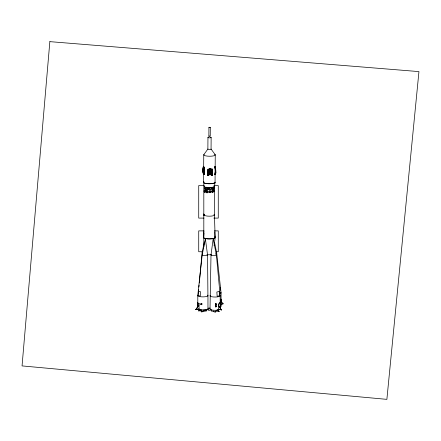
<?xml version="1.0" encoding="UTF-8"?>
<svg xmlns="http://www.w3.org/2000/svg" width="441" height="441" viewBox="0 0 441 441"><rect width="100%" height="100%" fill="white"/><g stroke="black" fill="none" stroke-linecap="round" stroke-linejoin="round"><path stroke-width="0.66" d="M215.302 168.071L215.158 166.577L215.291 167.635M220.974 299.081L221.393 300.492L221.029 300.674L221.029 299.263M204.172 190.683L204.31 191.686L204.326 190.683M203.566 182.205L203.626 173.274M203.67 167.095L203.759 154.73L207.871 149.052L207.954 137.421M208.869 136.164L208.929 127.41L209.839 127.273L210.302 127.443L210.241 136.197L208.88 136.208L209.249 136.032M211.057 149.124L211.14 137.498M215.247 154.989L215.054 182.464L214.436 186.764M204.431 190.733L204.31 191.681L204.37 190.683M211.956 175.479L212.264 175.617L212.419 169.14L208.058 169.179L207.898 175.65L208.058 174.079M212.066 175.623L212.419 169.14M215.258 167.569L215.136 167.845L215.169 166.588M212.264 175.496L210.01 174.217L208.191 175.601C206.239 175.959 213.185 172.166 207.954 175.606M207.843 175.584L208.058 169.179M212.264 169.289L208.202 169.327L207.981 175.501M209.299 173.908L208.257 173.07L208.207 173.881L212.182 169.774L211.9 169.504M209.337 173.864L208.339 172.635M208.262 172.166L210.197 173.864L212.077 172.029L209.602 169.542L212.127 172.001M208.339 171.797L210.71 169.471M208.422 170.628L209.31 169.531L212.082 172.321L210.484 173.859L208.279 171.444L210.737 173.886M209.541 168.853L209.536 169.201L209.519 168.826C210.307 168.264 211.222 169.449 210.897 168.809L209.508 169.168L210.032 168.341L210.611 168.815M209.767 168.853L209.762 168.561L210.622 168.55L210.594 169.157M204.15 191.581L204.69 190.843M212.264 175.617L212.165 174.928M203.808 173.324L203.77 172.9L204.144 172.872L204.172 173.528C205.633 174.575 202.981 174.454 204.392 174.349M208.08 173.412L208.202 169.327M215.081 174.316L215.445 174.349L215.566 172.448L215.158 172.475L215.103 174.377L215.12 173.065M203.51 167.839L203.433 169.873L203.51 166.985L203.207 166.979C203.869 168.456 201.625 173.059 203.61 173.456L203.196 168.517M204.172 173.528L204.343 167.993L203.18 168.247L204.023 168.258L202.992 171.676L203.985 168.765L203.147 168.815L203.99 168.82M203.974 232.958L203.676 236.718L203.692 232.076L204.023 231.762M203.455 173.33L203.803 173.451M213.918 190.292A5.094 1.229 0 0 1 214.343 190.595L214.083 191.763L214.012 191.311L214.365 191.4M214.265 190.391L214.53 190.584C214.651 192.656 213.868 189.878 214.343 190.595L214.431 215.043L215.153 237.583M215.566 169.168L215.555 169.581M210.897 168.809L210.875 169.151L210.114 169.179M203.103 170.05L203.907 170.243M214.094 189.735L214.243 187.061L213.995 191.19L213.709 189.437M202.959 171.984L203.775 172.018M204.139 172.944L202.981 171.902L203.257 167.161L203.533 167.161M204.056 174.344L203.323 172.425L203.229 173.401L203.295 172.392L203.753 172.332L203.18 169.03M203.593 167.321L203.786 166.599L203.957 167.58L203.593 167.321L204.056 167.652L203.753 166.974M203.417 173.28L203.764 173.401M203.759 167.321L203.753 166.599L203.863 167.652M203.207 166.979L204.067 168.027L203.902 174.443M200.991 304.516L201.057 303.314L201.824 303.358L201.824 304.737L200.991 304.516L201.824 304.737M201.746 304.56L201.813 303.364M204.365 190.733L204.282 191.653L204.53 190.44M215.643 171.494L215.098 167.398M215.12 167.569L215.021 167.012L215.34 168.936M214.332 191.135C213.835 191.945 214.348 191.802 214.006 191.284C213.477 190.644 214.822 192.419 214.067 191.284L214.365 191.129M215.423 174.294L215.566 172.448M215.561 169.956L215.715 172.227L215.406 171.781M215.506 168.153L215.632 170.496L215.368 170.391M215.533 168.379L215.406 171.246M215.291 167.861L215.699 172.514M215.125 172.409L215.71 172.37L215.379 170.81M215.307 168.462L215.715 172.255M214.26 191.212L214.216 191.686L214.26 191.118M212.738 192.447L212.512 192.678L213.009 191.752L212.678 192.711L212.226 191.841L212.887 191.714L212.843 192.48M198.533 291.126L198.659 289.776M198.913 287.074L199.1 285.051M199.288 283.028L202.116 252.676L204.337 241.933M214.894 174.3L215.373 172.977M197.761 295.547L202.165 254.942L205.357 239.237M215.693 171.753L215.688 172.376M214.166 190.484L214.238 190.992L214.1 190.484M207.016 192.871L207.43 191.973L206.967 192.871L206.68 191.885L207.055 192.827M214.111 245.742L215.191 237.567M213.119 239.231L211.002 254.953L210.015 308.992A5.099 1.235 0 0 0 214.128 310.277A5.099 1.235 0 0 0 219.938 309.455M208.632 308.038L210.098 308.099M214.899 174.421C216.647 174.603 215.737 168.605 215.065 166.907M215.583 174.256L215.77 172.977M206.338 309.863L206.62 309.99L206.173 310.089M215.362 303.524L215.362 304.935L215.362 303.524L216.101 303.507L216.118 304.825L215.362 304.946M215.379 306.875L215.379 305.497L216.084 305.486L216.112 306.727L215.379 306.875L215.379 305.497M213.422 187.684L212.612 192.397L212.672 191.681M205.688 189.139L205.109 191.648L204.652 187.938M205.55 189.112L205.975 187.337M210.054 191.978L209.817 192.519L209.695 191.94M205.054 191.973L204.657 191.377L205.026 191.554L204.839 192.006L205.126 191.543L204.299 190.744M203.858 171.086L203.014 171.097L203.847 170.888M197.441 303.419L197.811 302.19L197.866 303.783L197.441 303.419L197.811 303.612M197.496 303.601L197.866 302.372M203.61 172.437L203.819 171.654L202.998 171.439L203.814 171.455M197.469 305.332L197.827 304.174L197.502 305.503L197.86 305.718L197.502 305.503M203.797 171.736L203.009 171.709L203.742 172.607L203.202 168.032L203.918 168.087L203.036 170.777L203.874 170.81M207.463 189.878L208.014 188.175M203.251 167.442L203.996 168.208M203.929 169.465L203.114 169.432L203.621 167.751M203.141 169.432L203.963 169.316M203.433 172.183L203.869 170.761L203.058 170.711L203.064 170.314L203.88 170.325M203.202 168.032L203.257 167.354L203.665 172.508M204.007 168.534L203.163 168.534L203.4 167.514M203.51 167.608L203.202 168.49L203.996 168.335M203.163 169.002L203.566 167.679L203.251 167.613L203.577 167.696L203.885 170.48L203.323 172.1L203.792 172.15M203.929 169.873L203.108 169.873L203.676 167.812L203.207 167.784L203.847 168.004L203.069 170.276L203.279 172.007L203.924 169.945L203.086 169.939M203.086 170L203.736 167.911M203.02 171.13L203.963 168.142L204.001 168.495L203.185 168.308M203.863 168.015L203.968 169.057L203.092 171.781L203.808 171.863M203.951 169.338L203.158 171.885L203.036 170.843M203.213 171.951L203.935 169.625M203.494 172.299L203.852 171.047L203.439 167.558M203.555 172.365L203.836 171.323L203.025 171.284M203.72 172.58L204.211 173.76M203.963 168.903L203.185 168.644M214.188 191.681L214.144 191.146M219.089 311.197L218.416 311.368M212.959 190.325L213.064 189.961L213.031 190.303M209.778 168.589L210.638 168.583M195.699 309.593L198.941 304.996L199.123 308.954L195.699 309.593L199.123 308.954M195.876 309.643L199.123 305.045M212.341 191.681L214.431 190.92M203.841 237.037L203.544 237.396A5.816 1.406 0 0 0 209.723 238.895A5.816 1.406 0 0 0 215.054 237.219M210.302 127.443L208.929 127.41M208.218 173.335L211.867 169.46M210.004 171.626L212.187 169.498L212.055 173.886L208.262 173.903L212.182 170.066M208.384 171.257L210.456 169.509L212.11 171.163L209.37 173.903M215.787 311.936L215.087 312.074M206.873 191.912L207.011 192.441C206.575 191.091 207.998 192.348 206.956 192.276M208.395 170.094L208.317 169.537L212.154 169.465L208.361 173.175M219.899 302.713L220.109 302.532L220.379 303.678L219.899 302.713L219.899 304.092L220.379 303.678M219.899 304.092L220.076 302.526M208.764 173.881L212.16 170.634L211.03 169.504L208.279 172.222L209.91 173.87L212.088 171.742L209.888 169.537L208.417 170.921L209.569 169.504M208.317 170.81L211.63 173.853L212.027 173.462L208.35 169.686L212.038 173.175L211.349 173.842L208.284 170.86L208.4 171.196L210.175 169.526L212.104 171.466L209.624 173.864L208.273 172.492L211.316 169.498L212.176 170.281M208.593 171.086L209.293 170.397M209.773 169.928L210.181 169.531M210.462 169.515L208.428 171.505L210.776 173.848M208.273 171.94L210.748 169.515L212.127 170.888M208.262 172.161L210.996 169.471M208.659 172.034L209.062 171.637M209.844 170.876L211.283 169.471M208.411 172.64L211.614 169.493L212.182 169.994L208.35 173.743M208.213 173.6L209.817 171.808M208.361 173.462L212.149 169.746L211.939 169.46M208.621 173.732L212.132 170.309L208.488 173.886L208.24 173.633M212.154 170.91L209.051 173.875L208.251 173.065M210.991 172.326L212 171.356M209.662 173.897L212.138 171.499M209.944 173.908L212.127 171.786M210.236 173.897L212.115 172.067M210.478 173.853L210.886 173.451M210.809 173.892L212.066 172.596L209.023 169.542L208.389 170.375M211.063 173.848L212.044 172.883L208.742 169.559L208.345 169.972L212.066 173.715M211.382 173.881L212.066 173.208M211.669 173.886L212.066 173.495M211.917 173.853L208.328 170.237L212.022 173.743M198.968 310.745L198.384 310.888L199.36 310.822M218.532 304.439C218.24 303.232 218.708 305.023 218.361 303.855C218.312 305.453 219.028 303.039 218.504 304.488M209.993 192.585L210.225 192.044L209.409 192.061L209.651 192.59M204.922 191.377L204.883 192.017M207.783 175.501L209.944 174.129L211.895 175.557M203.318 172.012L203.34 172.525M212.556 192.673L212.226 191.841L212.76 191.741L212.59 192.491L211.178 188.103L209.8 191.967L208.499 188.175L207.11 191.852L205.98 187.883M204.916 192.006L204.657 191.377M221.013 302.609C221.591 303.59 220.423 298.899 221.371 302.388M202.044 309.874L201.576 309.874L202.072 309.825M210.065 192.513L209.646 192.563M212.7 191.774L212.738 191.758A5.094 1.229 0 0 1 204.778 191.377L204.839 192.006M219.304 311.368L218.984 311.423M218.405 305.299L221.514 309.929L218.405 309.207L218.405 305.299L221.321 309.973M218.405 309.207L221.514 309.929M221.018 304.169L223.14 303.805L220.825 301.506M220.544 304.356L223.14 303.805M217.865 309.797L216.851 310.001L216.851 310.458L218.372 310.161L218.372 309.698M212.226 191.841L213.009 191.752M198.974 309.323L198.974 309.786L201.024 310.001M201.438 311.737L202.066 311.715M209.927 192.055L209.657 192.05M205.997 189.911L207.099 189.729M205.33 309.775L203.963 309.913L203.963 310.558L206.013 310.343L206.013 309.703M202.072 311.936L201.443 311.919M214.949 166.946L215.225 166.952M214.938 167.293L215.263 167.266M215.103 167.751L215.368 169.901M215.214 167.949L215.533 167.96M215.219 168.093L215.555 168.892M215.307 168.153L215.065 167.089M215.583 169.405L215.693 172.464M215.412 171.599L215.688 171.643L215.401 171.698M215.368 173.004L215.721 172.8L215.5 168.071M215.748 172.855L215.34 172.883L215.23 167.982M203.951 167.233L203.957 167.58M214.877 174.377L215.247 174.278M218.99 311.429L218.593 311.418M215.379 304.841L216.118 304.825M204.233 174.41L204.53 174.404M203.814 215.561L204.591 215.478L203.957 215.478L203.814 214.05L203.963 215.555L203.814 214.05M215.406 306.743L216.112 306.727M210.004 308.353L208.064 308.32M208.108 169.245L212.468 169.206M208.251 169.383L212.314 169.35M207.909 174.096L212.187 174.118M207.909 174.223L212.27 174.206M211.834 175.485C213.935 176.091 206.515 172.117 212.132 175.551M203.94 185.589L198.726 185.589L198.726 218.091L203.94 218.091M214.365 185.589L218.273 185.589L218.273 218.091L213.824 218.091M203.94 230.88L198.726 230.88L198.726 251.739L202.634 251.739M214.365 230.88L218.273 230.88L218.273 251.739L216.322 251.739M215.131 166.748L215.18 167.834L215.087 167.238M203.885 167.304L204.051 167.652L203.797 167.464M203.731 172.563L203.45 167.541M203.224 167.905L203.748 167.883L203.946 169.598L203.103 169.631L203.924 169.498M204.067 168.027L204.37 168.032L203.51 166.985M203.979 168.611L203.174 168.754M203.147 168.953L203.929 169.002M203.979 169.03L203.202 169.195M203.946 169.184L203.174 169.272M203.94 169.212L203.163 169.311M203.097 169.719L203.913 169.741M203.902 169.768L203.097 169.768L203.389 172.15M203.891 170.066L203.114 170.154M203.092 170.154L203.913 170.154L203.665 167.812M203.075 170.424L203.896 170.452M203.053 170.485L203.891 170.529M203.863 170.606L203.086 170.711M203.042 171.003L203.863 171.02M203.83 171.163L203.003 171.362L203.841 171.373M203.009 171.56L203.825 171.582L203.224 167.503M202.981 171.902L203.803 171.94M203.742 172.128L203.367 171.918M203.229 173.401L203.61 173.456M204.139 190.887L204.348 191.581M198.963 310.751L199.315 310.795M218.725 311.423L218.394 311.374M206.592 191.929L207.43 191.973M215.098 312.068L214.795 312.007M216.129 310.271L216.851 310.458M217.694 309.957L218.372 310.161M205.302 191.388L204.999 192.392L204.839 191.4M215.142 166.593L215.136 166.952M214.767 231.828L214.888 236.784L215.054 236.128M205.699 310.062L206.013 310.343M220.643 301.457L222.964 303.755M211.074 169.471L212.171 170.568M210.781 169.471L212.16 170.849M211.482 170.458L212.154 171.13M209.927 169.504L212.132 171.714M211.03 171.169L211.697 171.852M208.78 169.52L212.088 172.855M208.494 169.526L212.077 173.142M208.444 170.138L208.962 170.667M209.128 170.832L209.514 171.224M208.417 170.7L211.597 173.881M208.433 171.218L211.024 173.892M208.378 171.83L210.451 173.897M209.53 173.192L210.192 173.859M208.361 173.247L209.012 173.914M208.251 173.352L208.736 173.919M203.257 167.161L204.018 168.208M215.147 154.631L211.03 149.025A1.599 0.386 0.4 0 1 209.359 149.471A1.599 0.386 0.4 0 1 207.954 148.953M203.963 310.558L203.753 309.632M203.351 172.459L203.913 173.919M209.42 187.772L210.087 189.641M206.658 187.397L207.259 189.255M211.989 187.833L212.446 189.652M212.347 191.879L212.512 192.541M214.58 242.633L216.641 252.671M213.201 239.231L216.41 255.03L220.169 295.883L220.191 307.812M207.931 308.871L207.959 309.031A5.099 1.235 0 0 1 202.447 310.155A5.099 1.235 0 0 1 197.8 308.821M204.883 187.883L205.076 189.09M205.44 239.237L207.562 255.052L207.92 295.757M215.368 170.518L215.577 172.255M216.674 252.842L221.073 292.907L221.035 306.164M220.252 287.571L220.539 290.294M214.094 191.763L214.045 191.284L214.122 191.587M216.101 303.507L216.101 304.918M216.084 305.486L216.084 306.864M213.185 187.386L213.185 188.588M213.185 189.183L213.185 190.529M212.165 187.386L212.165 189.183M209.089 187.618L209.089 189.641M207.909 187.618L207.909 188.969M207.959 295.762L207.959 309.031M203.814 183.213L203.814 246.618M201.068 303.309L201.068 304.687M200.186 309.698L200.186 310.161M197.8 295.553L197.8 302.184M197.8 303.513L197.8 306.831M202.744 253.156A2.707 0.656 0 0 1 202.595 252.357M219.646 295.255A5.099 1.235 0 0 1 215.44 297.036A5.099 1.235 0 0 1 210.247 295.415M216.36 254.859A2.707 0.656 0 0 1 213.19 255.637A2.707 0.656 0 0 1 211.448 254.628M215.737 254.556A2.707 0.656 0 0 1 216.129 254.7M213.466 311.032A1.174 0.281 0 0 1 211.647 311.131A1.174 0.281 0 0 1 211.735 310.679M215.412 311.318A1.174 0.281 0 0 1 215.379 311.666M214.888 311.748A1.174 0.281 0 0 1 213.438 311.622A1.174 0.281 0 0 1 213.775 311.258M217.667 310.789A1.174 0.281 0 0 1 217.446 311.258A1.174 0.281 0 0 1 215.743 311.026M220.572 292.273A5.099 1.235 0 0 1 220.142 293.502M220.572 305.536A5.099 1.235 0 0 1 220.142 306.765M216.426 252.506A2.707 0.656 0 0 1 215.721 253.288M214.668 154.284A5.755 1.384 0.4 0 1 209.872 156.246A5.755 1.384 0.4 0 1 204.056 154.378M203.858 181.852A5.755 1.384 0.4 0 0 208.929 183.715A5.755 1.384 0.4 0 0 214.954 182.105A5.761 1.395 0 0 1 208.924 183.765A5.761 1.395 0 0 1 203.852 181.924M210.434 137.145A1.599 0.386 0.4 0 1 210.787 137.708A1.599 0.386 0.4 0 1 208.439 137.73A1.599 0.386 0.4 0 1 208.494 137.162M213.918 214.414A5.094 1.229 0 0 1 209.679 216.189A5.094 1.229 0 0 1 204.53 214.563M215.092 237.192A5.931 1.433 0 0 1 208.88 238.901A5.931 1.433 0 0 1 203.659 237.01M213.918 185.733A5.094 1.229 0 0 1 212.176 187.304A5.094 1.229 0 0 1 205.517 187.089M204.354 186.515A5.094 1.229 0 0 1 204.53 185.881M213.891 190.981A4.581 1.108 0 0 1 212.986 191.51M212.143 191.714A4.581 1.108 0 0 1 205.12 191.262M205.71 190.165A4.581 1.108 0 0 1 206.553 189.961M212.975 190.159A4.581 1.108 0 0 1 213.576 190.413M210.936 254.678A3.754 0.91 0 0 1 207.187 254.617M208.339 309.665A1.174 0.281 0 0 1 206.697 309.714M210.114 309.786A1.174 0.281 0 0 1 210.269 310.188A1.174 0.281 0 0 1 208.621 310.227A1.174 0.281 0 0 1 208.461 309.825M211.553 309.803A1.174 0.281 0 0 1 210.407 309.654A1.174 0.281 0 0 1 210.539 309.339M213.918 186.13A5.143 1.246 0 0 1 209.635 187.921A5.143 1.246 0 0 1 204.437 186.278M207.457 295.128A5.099 1.235 0 0 1 203.075 296.887A5.099 1.235 0 0 1 198.048 295.233M207.529 254.881A2.707 0.656 0 0 1 204.282 255.637A2.707 0.656 0 0 1 202.64 254.622M206.934 254.573A2.707 0.656 0 0 1 207.32 254.716M201.84 310.894A1.174 0.281 0 0 1 200.186 310.927A1.174 0.281 0 0 1 200.049 310.525M203.692 311.109A1.174 0.281 0 0 1 203.792 311.511A1.174 0.281 0 0 1 202.132 311.533M201.802 311.407A1.174 0.281 0 0 1 201.769 311.263M206.195 310.613A1.174 0.281 0 0 1 206.355 310.993A1.174 0.281 0 0 1 204.8 311.065A1.174 0.281 0 0 1 204.365 310.696M198.814 303.739C199.784 304.814 198.312 302.68 198.852 304.229C199.139 302.906 199.161 304.676 198.814 303.739M49.85 41.641L22.05 365.909L386.878 399.359L418.95 71.602L49.85 41.641M198.582 291.225L198.158 295.464L200.231 296.082L200.661 291.843L198.582 291.225M219.21 291.512L216.845 291.997L217.17 296.264L219.535 295.779L219.21 291.512"/></g></svg>
